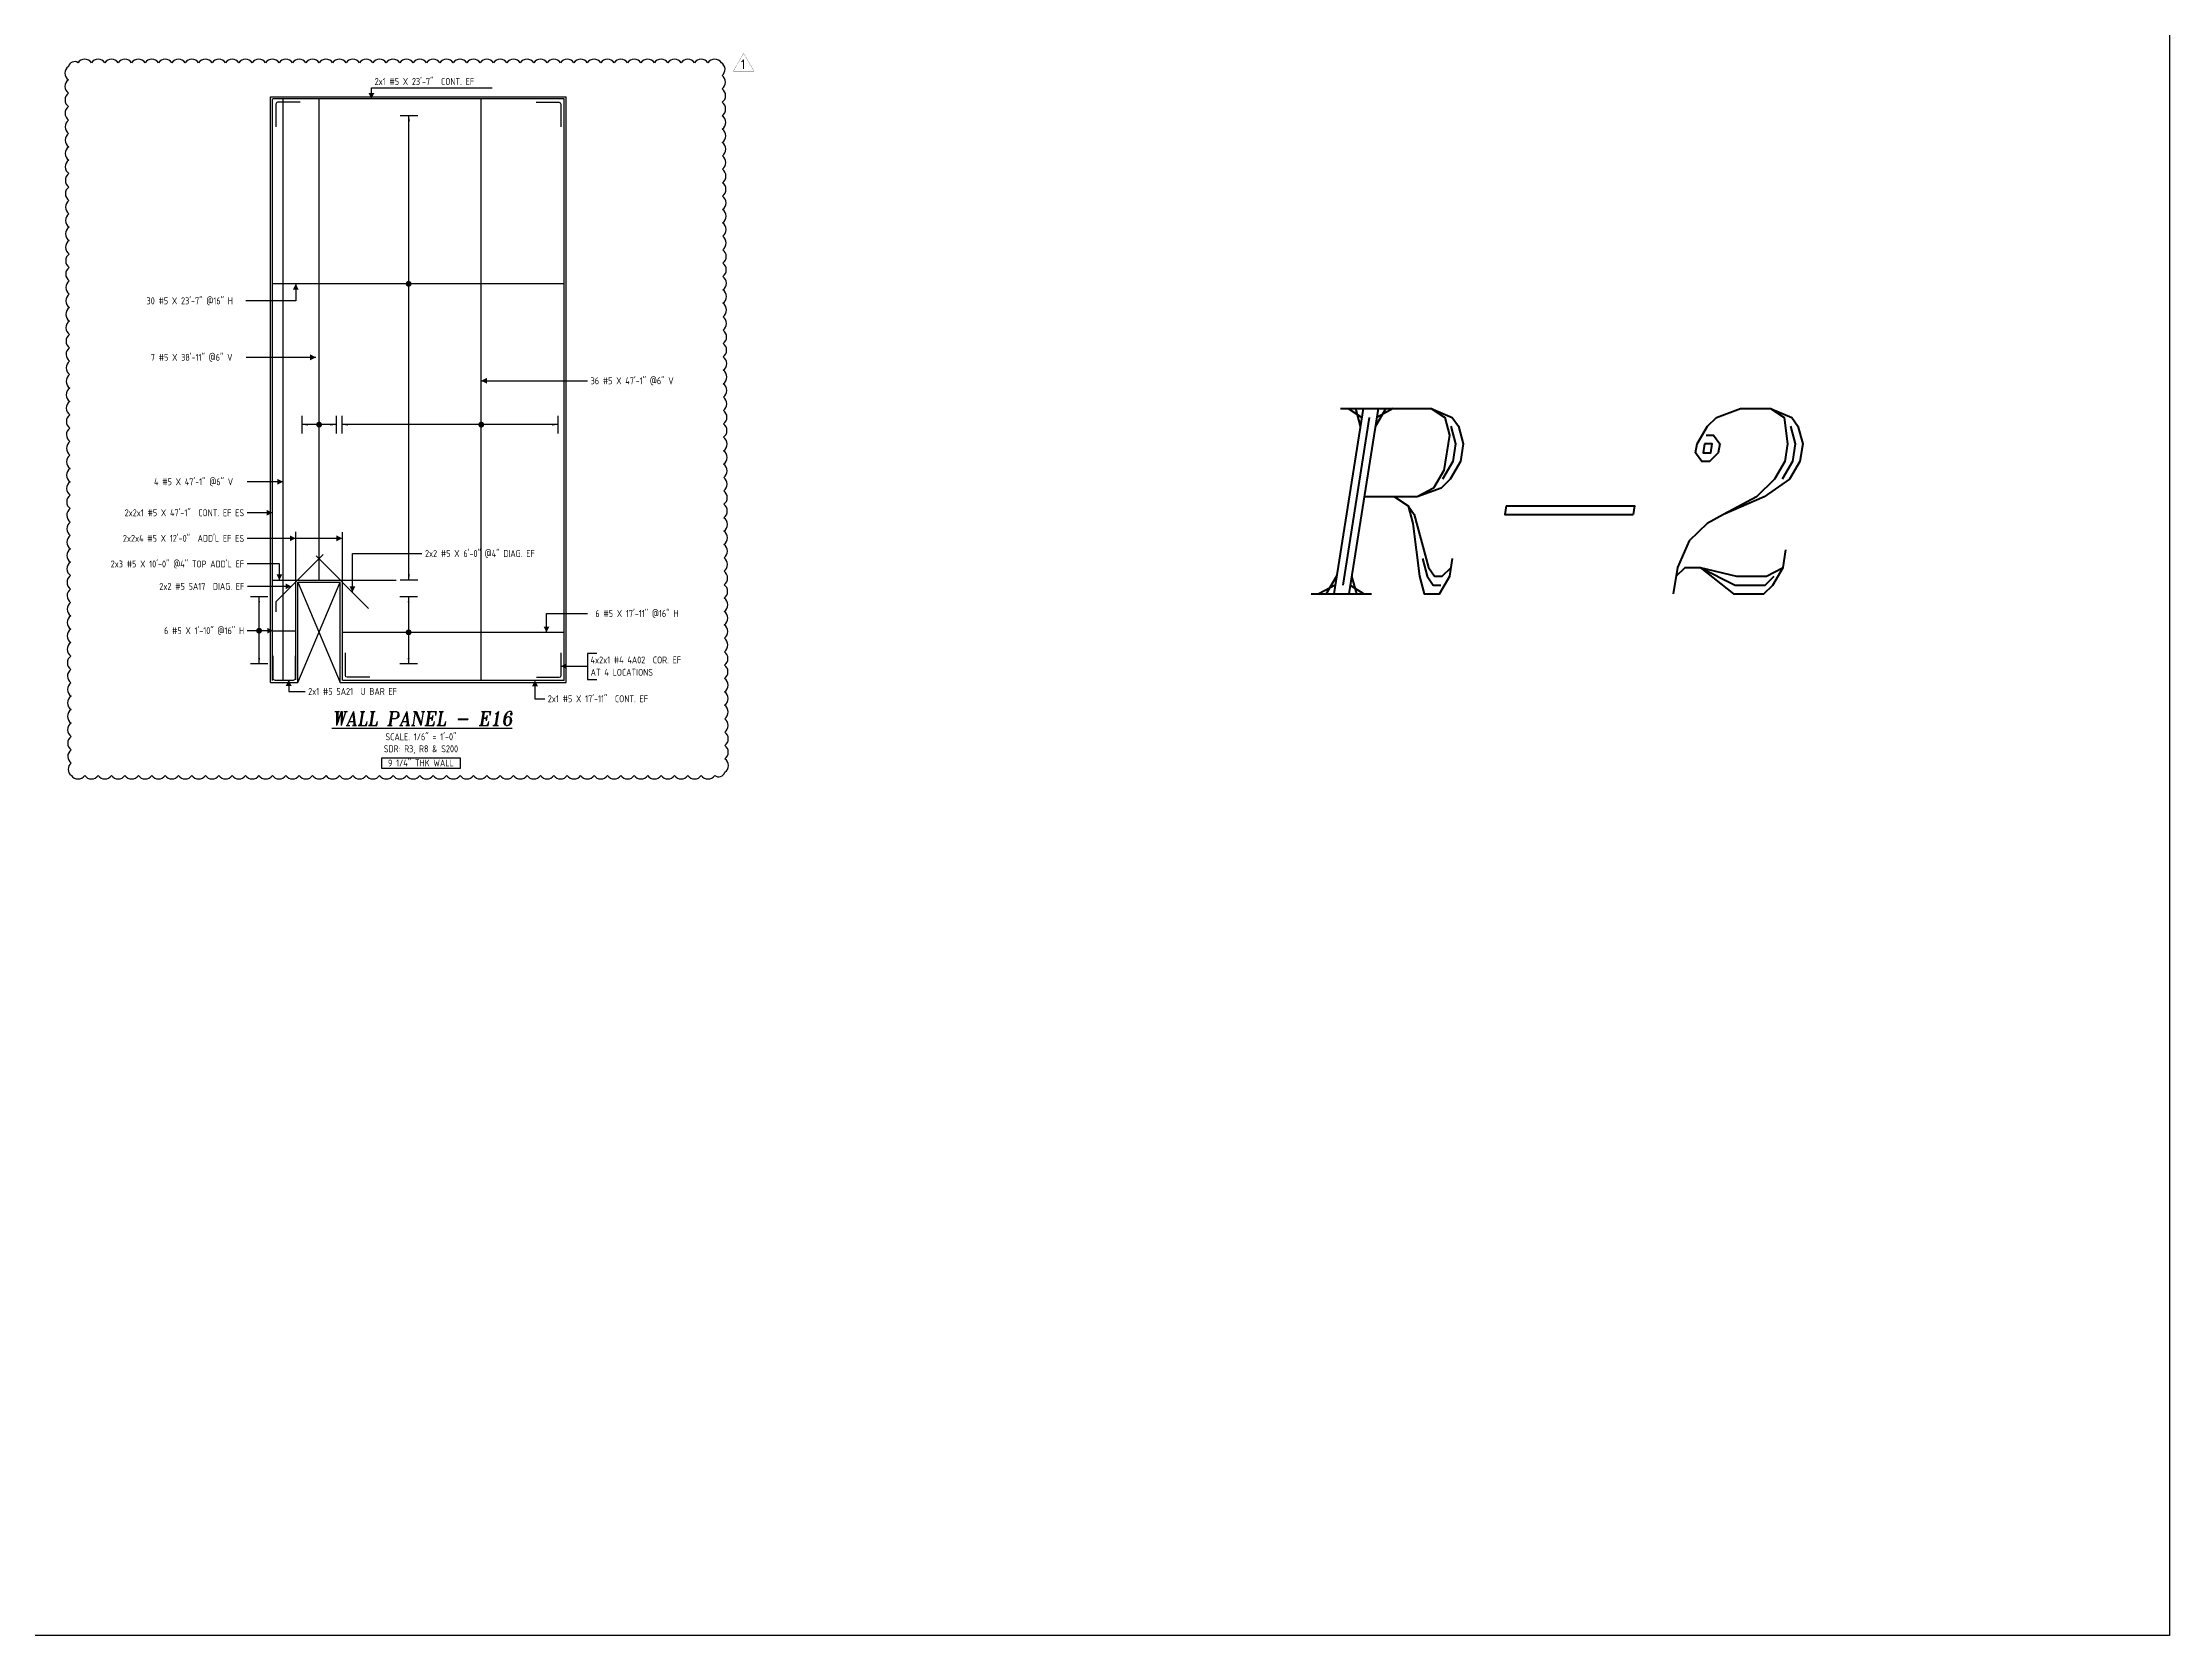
# Model space of a CAD drawing. Header units: inches. Extents: x -10781 to 50822, y -3854 to 38989.
# Drawn here: x 7708 to 9774, y -1266 to 281 of the extents above; entities that cross this region are included whole.
import ezdxf
from ezdxf.enums import TextEntityAlignment as Align

# ---------------------------------------------------------------- set-up
doc = ezdxf.new("R2010")
doc.units = ezdxf.units.IN
doc.header["$LTSCALE"] = 0.025
doc.header["$MEASUREMENT"] = 0
doc.layers.get('0').update_dxf_attribs({"linetype": 'CONTINUOUS'})
for name, color, linetype in [('0-25', 7, 'CONTINUOUS'), ('0-25TEXT', 7, 'CONTINUOUS'), ('0-35', 3, 'CONTINUOUS'), ('0-35TEXT', 3, 'CONTINUOUS'), ('0-50', 10, 'CONTINUOUS'), ('BAR-LBL', 2, 'CONTINUOUS'), ('RANGELAY', 7, 'CONTINUOUS'), ('REBARS', 4, 'CONTINUOUS'), ('REV_1', 150, 'CONTINUOUS')]:
    doc.layers.add(name, color=color, linetype=linetype)
doc.styles.add('AR', font='ARCHQUIK.shx', dxfattribs={"width": 0.8})
doc.styles.add('ROMANT', font='romant')

# ---------------------------------------------------------------- blocks, each defined once
blk = doc.blocks.new('leadrblk')
blk.add_lwpolyline([(0, 0, 0, 1, 0), (1, 0, 1, 1, 0)], format="xyseb")
blk = doc.blocks.new('*U1040', base_point=(7931.3, -338.6))
at = {"layer": 'REBARS', "color": 0}
blk.add_lwpolyline([(7931.6, -314.6), (7931.6, -336.1, 0.414214), (7933.8, -338.3), (7951.6, -338.3, 0.414213), (7953.7, -336.1), (7953.7, -314.6)], format="xyb", dxfattribs=at)
blk = doc.blocks.new('*U958', base_point=(8211.6, 223.4))
at = {"layer": 'REBARS', "color": 0}
blk.add_lwpolyline([(8187.6, 223.1), (8209.6, 223.1, -0.414214), (8211.3, 221.4), (8211.3, 199.4)], format="xyb", dxfattribs=at)
blk = doc.blocks.new('*U959', base_point=(8001.8, -335.9))
at = {"layer": 'REBARS', "color": 0}
blk.add_lwpolyline([(8025.8, -335.6), (8003.8, -335.6, -0.414213), (8002.1, -333.9), (8002.1, -311.9)], format="xyb", dxfattribs=at)
blk = doc.blocks.new('*U960', base_point=(8211.8, -335.9))
at = {"layer": 'REBARS', "color": 0}
blk.add_lwpolyline([(8187.8, -335.6), (8209.8, -335.6, 0.414213), (8211.6, -333.9), (8211.6, -311.9)], format="xyb", dxfattribs=at)
blk = doc.blocks.new('*U961', base_point=(8214.6, 226.7))
at = {"layer": 'REBARS', "color": 0}
blk.add_lwpolyline([(8214.6, 226.4), (7931.6, 226.4)], dxfattribs=at)
blk = doc.blocks.new('*U1025', base_point=(8133.8, -338.6))
at = {"layer": 'REBARS', "color": 0}
blk.add_lwpolyline([(8134.1, -338.6), (8134.1, 226.4)], dxfattribs=at)
blk = doc.blocks.new('rendmark')
at = {"color": 4}
blk.add_line((0, -3), (0, 3), dxfattribs=at)
blk = doc.blocks.new('rarrow')
at = {"color": 7}
blk.add_solid([(2, -0.33), (2, 0.33), (0, 0)], dxfattribs=at)
blk = doc.blocks.new('*U1000', base_point=(8208.6, -90.1))
at = {"layer": 'RANGELAY'}
blk.add_line((8208.6, -90.1), (7999.1, -90.1), dxfattribs=at)
at = {"layer": 'RANGELAY', "xscale": 2.834645669291339, "yscale": 2.834645669291339}
for name, p, rotation in [('rendmark', (7999.1, -90.1), 359.999996929531), ('rendmark', (8208.6, -90.1), 180), ('rarrow', (7999.1, -90.1), 359.999996929531), ('rarrow', (8208.6, -90.1), 180)]:
    blk.add_blockref(name, p, dxfattribs=dict(at, rotation=rotation))
blk = doc.blocks.new('VPM98ECC2')
at = {"const_width": 1}
blk.add_lwpolyline([(-0.5, 0, 1), (0.5, 0, 1)], format="xyb", close=True, dxfattribs=at)
blk = doc.blocks.new('*U1017', base_point=(8214.6, -292.2))
at = {"layer": 'REBARS', "color": 0}
blk.add_lwpolyline([(8214.6, -291.9), (7999.6, -291.9)], dxfattribs=at)
blk = doc.blocks.new('*U962', base_point=(8063.5, -257.1))
at = {"layer": 'RANGELAY'}
blk.add_line((8063.5, -257.1), (8063.5, -322.6), dxfattribs=at)
at = {"layer": 'RANGELAY', "xscale": 2.834645669291339, "yscale": 2.834645669291339}
for name, p, rotation in [('rendmark', (8063.5, -257.1), 269.9999999343212), ('rarrow', (8063.5, -257.1), 269.9999999343212), ('rendmark', (8063.5, -322.6), 89.99999686385226), ('rarrow', (8063.5, -322.6), 89.99999686385226)]:
    blk.add_blockref(name, p, dxfattribs=dict(at, rotation=rotation))
blk = doc.blocks.new('VPM98ED02')
at = {"const_width": 1}
blk.add_lwpolyline([(-0.5, 0, 1), (0.5, 0, 1)], format="xyb", close=True, dxfattribs=at)
blk = doc.blocks.new('*U1024', base_point=(7931.3, -290))
at = {"layer": 'REBARS', "color": 0}
blk.add_lwpolyline([(7931.3, -290.3), (7953.3, -290.3)], dxfattribs=at)
blk = doc.blocks.new('*U963', base_point=(7918.3, -322.6))
at = {"layer": 'RANGELAY'}
blk.add_line((7918.3, -322.6), (7918.3, -257.1), dxfattribs=at)
at = {"layer": 'RANGELAY', "xscale": 2.834645669291339, "yscale": 2.834645669291339}
for name, p, rotation in [('rendmark', (7918.3, -257.1), 269.999996862417), ('rarrow', (7918.3, -257.1), 269.999996862417), ('rendmark', (7918.3, -322.6), 89.99999993288604), ('rarrow', (7918.3, -322.6), 89.99999993288604)]:
    blk.add_blockref(name, p, dxfattribs=dict(at, rotation=rotation))
blk = doc.blocks.new('VPM98ED42')
at = {"const_width": 1}
blk.add_lwpolyline([(-0.5, 0, 1), (0.5, 0, 1)], format="xyb", close=True, dxfattribs=at)
blk = doc.blocks.new('*U1037', base_point=(7931.3, -241.4))
at = {"layer": 'REBARS', "color": 0}
blk.add_lwpolyline([(7931.3, -241.1), (8051.3, -241.1)], dxfattribs=at)
blk = doc.blocks.new('*U964', base_point=(7954.2, -338.1))
at = {"layer": 'REBARS', "color": 0}
blk.add_lwpolyline([(7953.9, -338.1), (7953.9, -194.1)], dxfattribs=at)
blk = doc.blocks.new('*U965', base_point=(7998.7, -338.6))
at = {"layer": 'REBARS', "color": 0}
blk.add_lwpolyline([(7999.1, -338.6), (7999.1, -194.6)], dxfattribs=at)
blk = doc.blocks.new('*U966', base_point=(8024.3, -268.8))
at = {"layer": 'REBARS', "color": 0}
blk.add_lwpolyline([(8024.5, -268.6), (7973.6, -217.6)], dxfattribs=at)
blk = doc.blocks.new('*U967', base_point=(8214.6, 46.4))
at = {"layer": 'REBARS', "color": 0}
blk.add_lwpolyline([(8214.6, 46.7), (7931.6, 46.7)], dxfattribs=at)
blk = doc.blocks.new('*U968', base_point=(8063.8, -241.1))
at = {"layer": 'RANGELAY'}
blk.add_line((8063.8, -241.1), (8063.8, 210.4), dxfattribs=at)
at = {"layer": 'RANGELAY', "xscale": 2.834645669291339, "yscale": 2.834645669291339}
for name, p, rotation in [('rendmark', (8063.8, 210.4), 269.9999968959739), ('rarrow', (8063.8, 210.4), 269.9999968959739), ('rendmark', (8063.8, -241.1), 89.99999996644287), ('rarrow', (8063.8, -241.1), 89.99999996644287)]:
    blk.add_blockref(name, p, dxfattribs=dict(at, rotation=rotation))
blk = doc.blocks.new('VPM98EDF2')
at = {"const_width": 1}
blk.add_lwpolyline([(-0.5, 0, 1), (0.5, 0, 1)], format="xyb", close=True, dxfattribs=at)
blk = doc.blocks.new('*U969', base_point=(7934.3, 223.4))
at = {"layer": 'REBARS', "color": 0}
blk.add_lwpolyline([(7958.3, 223.1), (7936.3, 223.1, 0.414214), (7934.6, 221.4), (7934.6, 199.4)], format="xyb", dxfattribs=at)
blk = doc.blocks.new('*U1016', base_point=(8214.6, -338.3))
at = {"layer": 'REBARS', "color": 0}
blk.add_lwpolyline([(8214.6, -338.6), (7999.6, -338.6)], dxfattribs=at)
blk = doc.blocks.new('*U1026', base_point=(8214.2, -338.6))
at = {"layer": 'REBARS', "color": 0}
blk.add_lwpolyline([(8214.6, -338.6), (8214.6, 226.4)], dxfattribs=at)
blk = doc.blocks.new('*U1027', base_point=(7931.6, -338.6))
at = {"layer": 'REBARS', "color": 0}
blk.add_lwpolyline([(7931.3, -338.6), (7931.3, 226.4)], dxfattribs=at)
blk = doc.blocks.new('*U1028', base_point=(7941.3, -338.6))
at = {"layer": 'REBARS', "color": 0}
blk.add_lwpolyline([(7941.7, -338.6), (7941.7, 226.4)], dxfattribs=at)
blk = doc.blocks.new('*U999', base_point=(7976.2, -241.1))
at = {"layer": 'REBARS', "color": 0}
blk.add_lwpolyline([(7976.6, -241.1), (7976.6, 226.4)], dxfattribs=at)
blk = doc.blocks.new('*U998', base_point=(7993.1, -90.1))
at = {"layer": 'RANGELAY'}
blk.add_line((7993.1, -90.1), (7960.1, -90.1), dxfattribs=at)
at = {"layer": 'RANGELAY', "xscale": 2.834645669291339, "yscale": 2.834645669291339}
for name, p, rotation in [('rendmark', (7960.1, -90.1), 359.999996929531), ('rendmark', (7993.1, -90.1), 180), ('rarrow', (7960.1, -90.1), 359.999996929531), ('rarrow', (7993.1, -90.1), 180)]:
    blk.add_blockref(name, p, dxfattribs=dict(at, rotation=rotation))
blk = doc.blocks.new('VPM98EED4')
at = {"const_width": 1}
blk.add_lwpolyline([(-0.5, 0, 1), (0.5, 0, 1)], format="xyb", close=True, dxfattribs=at)
blk = doc.blocks.new('*U970', base_point=(7934.4, -261.8))
at = {"layer": 'REBARS', "color": 0}
blk.add_lwpolyline([(7934.7, -271.8), (7934.7, -262.9, -0.198912), (7935.4, -261.3), (7980.6, -216.1)], format="xyb", dxfattribs=at)
blk = doc.blocks.new('Rev_Tri (48)')
at = {"const_width": 0.128}
blk.add_lwpolyline([(6.7, 11.6), (13.4, 0), (0, 0)], close=True, dxfattribs=at)
at = {"color": 1, "style": 'ROMANT'}
blk.add_attdef('R', (3.9, 1.5, 0), '', height=5.75, dxfattribs=at)

msp = doc.modelspace()

# ---------------------------------------------------------------- linework, layer by layer
at = {"layer": '0-25TEXT'}
for points in [[(8027.34033, 226.39499), (8027.34033, 237.29414), (8144.56888, 237.29414)], [(7953.90445, 46.72359), (7953.90445, 30.18375), (7905.40864, 30.18375)], [(7973.43738, -24.70903), (7905.60943, -24.70903)], [(8134.07319, -47.47604), (8237.28777, -47.47604)], [(7941.66213, -145.588), (7906.69955, -145.588)], [(7931.3125, -175.70626), (7906.69955, -175.70626)], [(7995.93742, -200.56396), (7906.69955, -200.56396)], [(7938.04286, -241.105), (7938.04286, -225.47826), (7906.69955, -225.47826)], [(8008.8969, -252.93944), (8008.8969, -215.28478), (8076.44156, -215.28478)], [(7946.32944, -247.27106), (7906.8855, -247.27106)], [(8197.50669, -291.86231), (8197.50669, -273.58878), (8237.36376, -273.58878)], [(7931.31246, -290.279), (7906.69955, -290.279)], [(8212.31245, -324.72162), (8237.28777, -324.72162)], [(8246.28683, -312.34792), (8237.28777, -312.34792), (8237.28777, -337.84524), (8246.28683, -337.84524)], [(7947.0185, -338.29249), (7947.0185, -349.30911), (7962.96378, -349.30911)], [(8186.27282, -338.605), (8186.27282, -356.40687), (8195.75371, -356.40687)]]:
    msp.add_lwpolyline(points, dxfattribs=at)
at = {"layer": '0-35'}
for p, q in [((7929.31244, -340.60499), (7929.31244, 228.39501)), ((7929.31244, 228.39501), (8216.56244, 228.39501)), ((8216.56244, -340.60499), (8216.56244, 228.39501)), ((7956.06244, -340.60499), (7956.06244, -243.10499)), ((7956.06244, -243.10499), (7997.06244, -243.10499)), ((7997.06244, -340.60499), (7997.06244, -243.10499)), ((7929.31244, -340.60499), (7956.06244, -340.60499)), ((7997.06244, -340.60499), (8216.56244, -340.60499))]:
    msp.add_line(p, q, dxfattribs=at)
at = {"layer": '0-50'}
for points in [[(7956.06244, -243.10499), (7997.06244, -340.60499)], [(7956.06244, -340.60499), (7997.06244, -243.10499)]]:
    msp.add_lwpolyline(points, dxfattribs=at)
msp.add_lwpolyline([(8037.57223, -413.85694), (8113.45907, -413.85694), (8113.45907, -424.2133), (8037.57223, -424.2133)], close=True, dxfattribs=at)
at = {"layer": 'BAR-LBL'}
msp.add_lwpolyline([(5421.30462, 1218.9583), (9773.86267, 1218.9583), (9773.86267, -1266.46422), (5421.30462, -1266.46422)], close=True, dxfattribs=at)
at = {"layer": 'REV_1'}
msp.add_lwpolyline([(7735.90746, -430.92313, 0.52056705), (7748.92642, -430.92313, 0.52056705), (7761.94537, -430.92313, 0.52056705), (7774.96433, -430.92313, 0.52056705), (7787.98329, -430.92313, 0.52056705), (7801.00225, -430.92313, 0.52056705), (7814.02121, -430.92313, 0.52056705), (7827.04017, -430.92313, 0.52056705), (7840.05913, -430.92313, 0.52056705), (7853.07809, -430.92313, 0.52056705), (7866.09704, -430.92313, 0.52056705), (7879.116, -430.92313, 0.52056705), (7892.13496, -430.92313, 0.52056705), (7905.15392, -430.92313, 0.52056705), (7918.17288, -430.92313, 0.52056705), (7931.19184, -430.92313, 0.52056705), (7944.2108, -430.92313, 0.52056705), (7957.22975, -430.92313, 0.52056705), (7970.24871, -430.92313, 0.52056705), (7983.26767, -430.92313, 0.52056705), (7996.28663, -430.92313, 0.52056705), (8009.30559, -430.92313, 0.52056705), (8022.32455, -430.92313, 0.52056705), (8035.34351, -430.92313, 0.52056705), (8048.36247, -430.92313, 0.52056705), (8061.38142, -430.92313, 0.52056705), (8074.40038, -430.92313, 0.52056705), (8087.41934, -430.92313, 0.52056705), (8100.4383, -430.92313, 0.52056705), (8113.45726, -430.92313, 0.52056705), (8126.47622, -430.92313, 0.52056705), (8139.49518, -430.92313, 0.52056705), (8152.51413, -430.92313, 0.52056705), (8165.53309, -430.92313, 0.52056705), (8178.55205, -430.92313, 0.52056705), (8191.57101, -430.92313, 0.52056705), (8204.58997, -430.92313, 0.52056705), (8217.60893, -430.92313, 0.52056705), (8230.62789, -430.92313, 0.52056705), (8243.64685, -430.92313, 0.52056705), (8256.6658, -430.92313, 0.52056705), (8269.68476, -430.92313, 0.52056705), (8282.70372, -430.92313, 0.52056705), (8295.72268, -430.92313, 0.52056705), (8308.74164, -430.92313, 0.52056705), (8321.7606, -430.92313, 0.52056705), (8334.77956, -430.92313, 0.52056705), (8347.79852, -430.92313, 0.52056705), (8360.81747, -430.92313, 0.52056705), (8370.75299, -427.85256, 0.52056705), (8370.69851, -414.83371, 0.52056705), (8370.64404, -401.81487, 0.52056705), (8370.58956, -388.79602, 0.52056705), (8370.53509, -375.77718, 0.52056705), (8370.48061, -362.75833, 0.52056705), (8370.42613, -349.73949, 0.52056705), (8370.37166, -336.72064, 0.52056705), (8370.31718, -323.7018, 0.52056705), (8370.26271, -310.68295, 0.52056705), (8370.20823, -297.66411, 0.52056705), (8370.15376, -284.64526, 0.52056705), (8370.09928, -271.62642, 0.52056705), (8370.04481, -258.60757, 0.52056705), (8369.99033, -245.58873, 0.52056705), (8369.93586, -232.56988, 0.52056705), (8369.88138, -219.55104, 0.52056705), (8369.82691, -206.5322, 0.52056705), (8369.77243, -193.51335, 0.52056705), (8369.71795, -180.49451, 0.52056705), (8369.66348, -167.47566, 0.52056705), (8369.609, -154.45682, 0.52056705), (8369.55453, -141.43797, 0.52056705), (8369.50005, -128.41913, 0.52056705), (8369.44558, -115.40028, 0.52056705), (8369.3911, -102.38144, 0.52056705), (8369.33663, -89.36259, 0.52056705), (8369.28215, -76.34375, 0.52056705), (8369.22768, -63.3249, 0.52056705), (8369.1732, -50.30606, 0.52056705), (8369.11873, -37.28721, 0.52056705), (8369.06425, -24.26837, 0.52056705), (8369.00977, -11.24952, 0.52056705), (8368.9553, 1.76932, 0.52056705), (8368.90082, 14.78816, 0.52056705), (8368.84635, 27.80701, 0.52056705), (8368.79187, 40.82585, 0.52056705), (8368.7374, 53.8447, 0.52056705), (8368.68292, 66.86354, 0.52056705), (8368.62845, 79.88239, 0.52056705), (8368.57397, 92.90123, 0.52056705), (8368.5195, 105.92008, 0.52056705), (8368.46502, 118.93892, 0.52056705), (8368.41055, 131.95777, 0.52056705), (8368.35607, 144.97661, 0.52056705), (8368.30159, 157.99546, 0.52056705), (8368.24712, 171.0143, 0.52056705), (8368.19264, 184.03315, 0.52056705), (8368.13817, 197.05199, 0.52056705), (8368.08369, 210.07084, 0.52056705), (8368.02922, 223.08968, 0.52056705), (8367.97474, 236.10852, 0.52056705), (8367.92027, 249.12737, 0.52056705), (8367.2915, 261.56952, 0.52056705), (8354.27254, 261.56952, 0.52056705), (8341.25359, 261.56952, 0.52056705), (8328.23463, 261.56952, 0.52056705), (8315.21567, 261.56952, 0.52056705), (8302.19671, 261.56952, 0.52056705), (8289.17775, 261.56952, 0.52056705), (8276.15879, 261.56952, 0.52056705), (8263.13983, 261.56952, 0.52056705), (8250.12087, 261.56952, 0.52056705), (8237.10192, 261.56952, 0.52056705), (8224.08296, 261.56952, 0.52056705), (8211.064, 261.56952, 0.52056705), (8198.04504, 261.56952, 0.52056705), (8185.02608, 261.56952, 0.52056705), (8172.00712, 261.56952, 0.52056705), (8158.98816, 261.56952, 0.52056705), (8145.9692, 261.56952, 0.52056705), (8132.95025, 261.56952, 0.52056705), (8119.93129, 261.56952, 0.52056705), (8106.91233, 261.56952, 0.52056705), (8093.89337, 261.56952, 0.52056705), (8080.87441, 261.56952, 0.52056705), (8067.85545, 261.56952, 0.52056705), (8054.83649, 261.56952, 0.52056705), (8041.81754, 261.56952, 0.52056705), (8028.79858, 261.56952, 0.52056705), (8015.77962, 261.56952, 0.52056705), (8002.76066, 261.56952, 0.52056705), (7989.7417, 261.56952, 0.52056705), (7976.72274, 261.56952, 0.52056705), (7963.70378, 261.56952, 0.52056705), (7950.68482, 261.56952, 0.52056705), (7937.66587, 261.56952, 0.52056705), (7924.64691, 261.56952, 0.52056705), (7911.62795, 261.56952, 0.52056705), (7898.60899, 261.56952, 0.52056705), (7885.59003, 261.56952, 0.52056705), (7872.57107, 261.56952, 0.52056705), (7859.55211, 261.56952, 0.52056705), (7846.53316, 261.56952, 0.52056705), (7833.5142, 261.56952, 0.52056705), (7820.49524, 261.56952, 0.52056705), (7807.47628, 261.56952, 0.52056705), (7794.45732, 261.56952, 0.52056705), (7781.43836, 261.56952, 0.52056705), (7768.4194, 261.56952, 0.52056705), (7755.40044, 261.56952, 0.52056705), (7742.38149, 261.56952, 0.52056705), (7733.02509, 257.92225, 0.52056705), (7733.07956, 244.9034, 0.52056705), (7733.13404, 231.88456, 0.52056705), (7733.18851, 218.86571, 0.52056705), (7733.24299, 205.84687, 0.52056705), (7733.29747, 192.82803, 0.52056705), (7733.35194, 179.80918, 0.52056705), (7733.40642, 166.79034, 0.52056705), (7733.46089, 153.77149, 0.52056705), (7733.51537, 140.75265, 0.52056705), (7733.56984, 127.7338, 0.52056705), (7733.62432, 114.71496, 0.52056705), (7733.67879, 101.69611, 0.52056705), (7733.73327, 88.67727, 0.52056705), (7733.78774, 75.65842, 0.52056705), (7733.84222, 62.63958, 0.52056705), (7733.89669, 49.62073, 0.52056705), (7733.95117, 36.60189, 0.52056705), (7734.00565, 23.58304, 0.52056705), (7734.06012, 10.5642, 0.52056705), (7734.1146, -2.45465, 0.52056705), (7734.16907, -15.47349, 0.52056705), (7734.22355, -28.49233, 0.52056705), (7734.27802, -41.51118, 0.52056705), (7734.3325, -54.53002, 0.52056705), (7734.38697, -67.54887, 0.52056705), (7734.44145, -80.56771, 0.52056705), (7734.49592, -93.58656, 0.52056705), (7734.5504, -106.6054, 0.52056705), (7734.60487, -119.62425, 0.52056705), (7734.65935, -132.64309, 0.52056705), (7734.71383, -145.66194, 0.52056705), (7734.7683, -158.68078, 0.52056705), (7734.82278, -171.69963, 0.52056705), (7734.87725, -184.71847, 0.52056705), (7734.93173, -197.73732, 0.52056705), (7734.9862, -210.75616, 0.52056705), (7735.04068, -223.77501, 0.52056705), (7735.09515, -236.79385, 0.52056705), (7735.14963, -249.8127, 0.52056705), (7735.2041, -262.83154, 0.52056705), (7735.25858, -275.85038, 0.52056705), (7735.31305, -288.86923, 0.52056705), (7735.36753, -301.88807, 0.52056705), (7735.422, -314.90692, 0.52056705), (7735.47648, -327.92576, 0.52056705), (7735.53096, -340.94461, 0.52056705), (7735.58543, -353.96345, 0.52056705), (7735.63991, -366.9823, 0.52056705), (7735.69438, -380.00114, 0.52056705), (7735.74886, -393.01999, 0.52056705), (7735.80333, -406.03883, 0.52056705), (7735.85781, -419.05768, 0.52056705)], format="xyb", close=True, dxfattribs=at)

# ---------------------------------------------------------------- block references
at = {"layer": '0-25', "xscale": 1.5, "yscale": 1.5, "zscale": 1.5}
msp.add_blockref('Rev_Tri (48)', (8378.86423, 253.30366, -0.15), dxfattribs=at).add_auto_attribs({'R': '1'})
at = {"layer": '0-25TEXT'}
for name, p, xscale, yscale, rotation in [('leadrblk', (8027.34033, 226.39499), 5.623937007874017, 2.250708661417324, 90.00000153523453), ('leadrblk', (7953.90445, 46.72359), -5.623937007874017, 2.250708661417324, 89.9999953942965), ('VPM98EDF2', (8063.4997, 46.72359), 2.834645669291339, 2.834645669291339, 269.9999999664429), ('leadrblk', (8134.07319, -47.47604), -5.623937007874017, 2.250708661417324, 179.999996929531), ('leadrblk', (7938.04286, -241.105), -5.623937007874017, 2.250708661417324, 269.9999984647655), ('leadrblk', (7949.57229, -247.15321), 5.623937007874017, 2.250708661417324, 180.000003070469), ('leadrblk', (8008.8969, -252.93944), 5.623937007874017, 2.250708661417324, 90.00000153523449), ('VPM98ED42', (7918.28154, -290.27899), 2.834645669291339, 2.834645669291339, 269.9999999328859), ('VPM98ED02', (8063.4997, -291.86231), 2.834645669291339, 2.834645669291339, 89.99999993432165), ('leadrblk', (8197.50669, -291.86231), -5.623937007874017, 2.250708661417324, 269.9999984647655), ('leadrblk', (8211.56245, -324.72162), -5.623937007874017, 2.250708661417324, 179.999996929531), ('leadrblk', (7947.0185, -338.29249), 5.623937007874017, 2.250708661417324, 270.0000046057035), ('leadrblk', (8186.27282, -338.605), -5.623937007874017, 2.250708661417324, 89.9999953942965)]:
    msp.add_blockref(name, p, dxfattribs=dict(at, xscale=xscale, yscale=yscale, rotation=rotation))
for name, p, xscale, yscale in [('leadrblk', (7973.43738, -24.70903), -5.623937007874017, 2.250708661417324), ('VPM98EED4', (7976.56239, -90.09166), 2.834645669291339, 2.834645669291339), ('VPM98ECC2', (8134.07325, -90.09166), 2.834645669291339, 2.834645669291339), ('leadrblk', (7941.66213, -145.588), -5.623937007874017, 2.250708661417324), ('leadrblk', (7931.3125, -175.70626), -5.623937007874017, 2.250708661417324), ('leadrblk', (7953.88999, -200.56395), -5.623937007874017, 2.250708661417324), ('leadrblk', (7999.06242, -200.56396), -5.623937007874017, 2.250708661417324), ('leadrblk', (7931.7876, -290.27899), -5.623937007874017, 2.250708661417324)]:
    msp.add_blockref(name, p, dxfattribs=dict(at, xscale=xscale, yscale=yscale))
at = {"layer": 'RANGELAY'}
for name, p in [('*U968', (8063.83732, -241.10499)), ('*U998', (7993.06244, -90.09166)), ('*U1000', (8208.56244, -90.09166)), ('*U963', (7918.28154, -322.60499)), ('*U962', (8063.4997, -257.10499))]:
    msp.add_blockref(name, p, dxfattribs=at)
at = {"layer": 'REBARS', "color": 4}
for name, p in [('*U1027', (7931.62494, -338.60499)), ('*U961', (8214.56244, 226.70751)), ('*U969', (7934.31263, 223.39501)), ('*U1028', (7941.34971, -338.60498)), ('*U999', (7976.24994, -241.10498)), ('*U1025', (8133.76078, -338.60498)), ('*U958', (8211.56223, 223.39501)), ('*U1026', (8214.24994, -338.60499)), ('*U967', (8214.56244, 46.41109)), ('*U964', (7954.20244, -338.07338)), ('*U965', (7998.74997, -338.60498)), ('*U970', (7934.43744, -261.8461)), ('*U966', (8024.29732, -268.7818)), ('*U1037', (7931.31248, -241.4175)), ('*U1024', (7931.31244, -289.96649)), ('*U1017', (8214.56244, -292.17481)), ('*U1040', (7931.31244, -338.60499)), ('*U959', (8001.81244, -335.85499)), ('*U960', (8211.81244, -335.85499)), ('*U1016', (8214.56244, -338.29249))]:
    msp.add_blockref(name, p, dxfattribs=at)

# ---------------------------------------------------------------- texts
at = {"linetype": 'Continuous', "style": 'ROMANT', "oblique": 9, "width": 0.95}
msp.add_text('R-2', height=180, dxfattribs=at).set_placement((9171.00658, -254.56458), align=Align.CENTER)
at = {"color": 7, "linetype": 'Continuous', "style": 'ROMANT', "oblique": 9, "width": 0.95}
msp.add_text('%%UWALL PANEL - E16', height=13.5, dxfattribs=at).set_placement((8076.88753, -382.28503), align=Align.CENTER)
at = {"layer": '0-35TEXT', "style": 'AR', "width": 0.8}
msp.add_text('AT 4 LOCATIONS', height=6.7498312, dxfattribs=at).set_placement((8240.28746, -334.09564))
for s, p in [('SCALE. 1/6" = 1\'-0"', (8075.51565, -396.73193)), ('SDR: R3, R8 & S200', (8075.51565, -408.40012)), ('9 1/4" THK WALL', (8075.43873, -422.18814))]:
    msp.add_text(s, height=6.7498312, dxfattribs=at).set_placement(p, align=Align.CENTER)
at = {"layer": 'BAR-LBL', "style": 'AR', "width": 0.8}
for s, p in [('2x1 #5 X 23\'-7"  CONT. EF', (8030.50506, 239.91886)), ('30 #5 X 23\'-7" @16" H', (7808.94291, 26.80911)), ('7 #5 X 38\'-11" @6" V', (7813.05363, -28.08368)), ('36 #5 X 47\'-1" @6" V', (8240.28746, -50.85069)), ('4 #5 X 47\'-1" @6" V', (7816.26191, -148.96265)), ('2x2 #5 X 6\'-0" @4" DIAG. EF', (8079.44124, -218.65943)), ('4x2x1 #4 4A02  COR. EF', (8240.28746, -322.0969)), ('2x1 #5 5A21  U BAR EF', (7965.96346, -352.68375)), ('2x1 #5 X 17\'-11"  CONT. EF', (8198.7534, -359.78151))]:
    msp.add_text(s, height=6.7492913, dxfattribs=at).set_placement(p)
for s, p in [('2x2x1 #5 X 47\'-1"  CONT. EF ES', (7903.69986, -179.08091)), ('2x2x4 #5 X 12\'-0"  ADD\'L EF ES', (7903.69986, -203.93861)), ('2x3 #5 X 10\'-0" @4" TOP ADD\'L EF', (7903.69986, -228.8529)), ('2x2 #5 5A17  DIAG. EF', (7903.88582, -250.64571)), ('6 #5 X 1\'-10" @16" H', (7903.69986, -293.65364)), ('6 #5 X 17\'-11" @16" H', (8325.63725, -276.96343))]:
    msp.add_text(s, height=6.7492913, dxfattribs=at).set_placement(p, align=Align.RIGHT)

doc.saveas('drawing.dxf')
